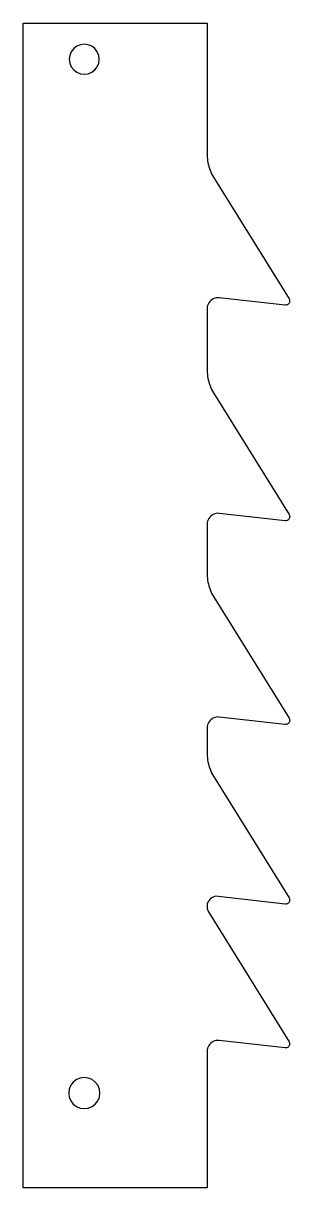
# Model space of a CAD drawing. Header units: metres. Extents: x 544.1 to 566.4, y 0 to 97.2.
import ezdxf

# ---------------------------------------------------------------- set-up
doc = ezdxf.new("R2010")
doc.units = ezdxf.units.M

msp = doc.modelspace()

# ---------------------------------------------------------------- linework, layer by layer
at = {"layer": 'Group#41'}
for points in [[(544.129, 0, 0), (544.129, 97.2, 0), (559.479, 97.2, 0), (559.479, 86.2, 0), (559.483, 86.038, 0), (559.494, 85.876, 0), (559.513, 85.714, 0), (559.539, 85.554, 0), (559.573, 85.395, 0), (559.614, 85.238, 0), (559.662, 85.083, 0), (559.717, 84.931, 0), (559.779, 84.781, 0), (559.848, 84.634, 0), (559.924, 84.49, 0), (560.007, 84.35, 0), (566.314, 74.189, 0), (566.342, 74.133, 0), (566.359, 74.072, 0), (566.364, 74.01, 0), (566.358, 73.948, 0), (566.341, 73.887, 0), (566.312, 73.832, 0), (566.274, 73.782, 0), (566.227, 73.74, 0), (566.174, 73.708, 0), (566.115, 73.686, 0), (566.053, 73.675, 0), (565.99, 73.677, 0), (560.479, 74.289, 0), (560.353, 74.294, 0), (560.228, 74.281, 0), (560.105, 74.252, 0), (559.988, 74.205, 0), (559.879, 74.142, 0), (559.779, 74.065, 0), (559.691, 73.974, 0), (559.617, 73.873, 0), (559.558, 73.761, 0), (559.514, 73.643, 0), (559.488, 73.52, 0), (559.479, 73.394, 0), (559.479, 68.2, 0), (559.483, 68.038, 0), (559.494, 67.876, 0), (559.513, 67.714, 0), (559.539, 67.554, 0), (559.573, 67.395, 0), (559.614, 67.238, 0), (559.662, 67.083, 0), (559.717, 66.931, 0), (559.779, 66.781, 0), (559.848, 66.634, 0), (559.924, 66.49, 0), (560.007, 66.35, 0), (566.314, 56.189, 0), (566.342, 56.133, 0), (566.359, 56.072, 0), (566.364, 56.01, 0), (566.358, 55.948, 0), (566.341, 55.887, 0), (566.312, 55.832, 0), (566.274, 55.782, 0), (566.227, 55.74, 0), (566.174, 55.708, 0), (566.115, 55.686, 0), (566.053, 55.675, 0), (565.99, 55.677, 0), (560.479, 56.289, 0), (560.353, 56.294, 0), (560.228, 56.281, 0), (560.105, 56.252, 0), (559.988, 56.205, 0), (559.879, 56.142, 0), (559.779, 56.065, 0), (559.691, 55.974, 0), (559.617, 55.873, 0), (559.558, 55.761, 0), (559.514, 55.643, 0), (559.488, 55.52, 0), (559.479, 55.394, 0), (559.479, 51.2, 0), (559.483, 51.038, 0), (559.494, 50.876, 0), (559.513, 50.714, 0), (559.539, 50.554, 0), (559.573, 50.395, 0), (559.614, 50.238, 0), (559.662, 50.083, 0), (559.717, 49.931, 0), (559.779, 49.781, 0), (559.848, 49.634, 0), (559.924, 49.49, 0), (560.007, 49.35, 0), (566.314, 39.189, 0), (566.342, 39.133, 0), (566.359, 39.072, 0), (566.364, 39.01, 0), (566.358, 38.948, 0), (566.341, 38.887, 0), (566.312, 38.832, 0), (566.274, 38.782, 0), (566.227, 38.74, 0), (566.174, 38.708, 0), (566.115, 38.686, 0), (566.053, 38.675, 0), (565.99, 38.677, 0), (560.479, 39.289, 0), (560.353, 39.294, 0), (560.228, 39.281, 0), (560.105, 39.252, 0), (559.988, 39.205, 0), (559.879, 39.142, 0), (559.779, 39.065, 0), (559.691, 38.974, 0), (559.617, 38.873, 0), (559.558, 38.761, 0), (559.514, 38.643, 0), (559.488, 38.52, 0), (559.479, 38.394, 0), (559.479, 36.2, 0), (559.483, 36.038, 0), (559.494, 35.876, 0), (559.513, 35.714, 0), (559.539, 35.554, 0), (559.573, 35.395, 0), (559.614, 35.238, 0), (559.662, 35.083, 0), (559.717, 34.931, 0), (559.779, 34.781, 0), (559.848, 34.634, 0), (559.924, 34.49, 0), (560.007, 34.35, 0), (566.314, 24.189, 0), (566.342, 24.133, 0), (566.359, 24.072, 0), (566.364, 24.01, 0), (566.358, 23.948, 0), (566.341, 23.887, 0), (566.312, 23.832, 0), (566.274, 23.782, 0), (566.227, 23.74, 0), (566.174, 23.708, 0), (566.115, 23.686, 0), (566.053, 23.675, 0), (565.99, 23.677, 0), (560.172, 24.323, 0), (560.037, 24.288, 0), (559.909, 24.231, 0), (559.792, 24.155, 0), (559.689, 24.06, 0), (559.603, 23.95, 0), (559.535, 23.827, 0), (559.489, 23.696, 0), (559.479, 23.643, 0), (559.464, 23.558, 0), (559.462, 23.418, 0), (559.479, 23.304, 0), (559.526, 23.147, 0), (559.589, 23.022, 0), (566.314, 12.189, 0), (566.342, 12.133, 0), (566.359, 12.072, 0), (566.364, 12.01, 0), (566.358, 11.948, 0), (566.341, 11.887, 0), (566.312, 11.832, 0), (566.274, 11.782, 0), (566.227, 11.74, 0), (566.174, 11.708, 0), (566.115, 11.686, 0), (566.053, 11.675, 0), (565.99, 11.677, 0), (560.479, 12.289, 0), (560.353, 12.294, 0), (560.228, 12.281, 0), (560.105, 12.252, 0), (559.988, 12.205, 0), (559.879, 12.142, 0), (559.779, 12.065, 0), (559.691, 11.974, 0), (559.617, 11.873, 0), (559.558, 11.761, 0), (559.514, 11.643, 0), (559.488, 11.52, 0), (559.479, 11.394, 0), (559.479, 9.7, 0), (559.479, 0, 0), (544.129, 0, 0)], [(547.971, 94.2, 0), (548.013, 93.876, 0), (548.138, 93.575, 0), (548.337, 93.316, 0), (548.596, 93.117, 0), (548.897, 92.993, 0), (549.221, 92.95, 0), (549.544, 92.993, 0), (549.846, 93.117, 0), (550.105, 93.316, 0), (550.303, 93.575, 0), (550.428, 93.876, 0), (550.471, 94.2, 0), (550.428, 94.524, 0), (550.303, 94.825, 0), (550.105, 95.084, 0), (549.846, 95.283, 0), (549.544, 95.407, 0), (549.221, 95.45, 0), (548.897, 95.407, 0), (548.596, 95.283, 0), (548.337, 95.084, 0), (548.138, 94.825, 0), (548.013, 94.524, 0), (547.971, 94.2, 0)], [(548.571, 6.774, 0), (548.884, 6.644, 0), (549.221, 6.6, 0), (549.557, 6.644, 0), (549.871, 6.774, 0), (550.14, 6.981, 0), (550.347, 7.25, 0), (550.477, 7.564, 0), (550.521, 7.9, 0), (550.477, 8.236, 0), (550.347, 8.55, 0), (550.14, 8.819, 0), (549.871, 9.026, 0), (549.557, 9.156, 0), (549.221, 9.2, 0), (548.884, 9.156, 0), (548.571, 9.026, 0), (548.302, 8.819, 0), (548.095, 8.55, 0), (547.965, 8.236, 0), (547.921, 7.9, 0), (547.965, 7.564, 0), (548.095, 7.25, 0), (548.302, 6.981, 0), (548.571, 6.774, 0)]]:
    msp.add_polyline3d(points, dxfattribs=at)

doc.saveas('drawing.dxf')
